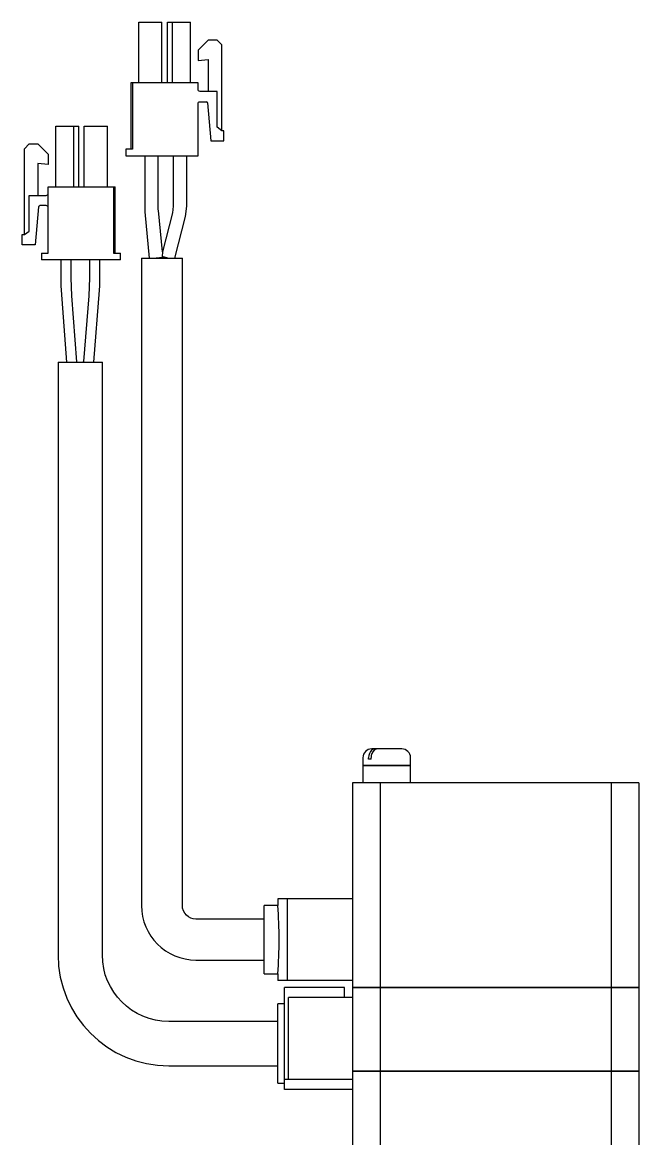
# Model space of a CAD drawing. Extents: x 0 to 1346, y -8 to 1139.
# Drawn here: x 1255.2 to 1345.7, y 573.7 to 737.5 of the extents above; entities that cross this region are included whole.
import ezdxf

# ---------------------------------------------------------------- set-up
doc = ezdxf.new("R2010")
doc.units = 0
doc.header["$LTSCALE"] = 0.5
doc.layers.add('MSM_CONTINUOUS', color=7, linetype='CONTINUOUS')

msp = doc.modelspace()

# ---------------------------------------------------------------- linework, layer by layer
at = {"layer": 'MSM_CONTINUOUS'}
for p, q in [((1272.29, 728.61), (1272.29, 737.51)), ((1272.29, 728.61), (1272.29, 737.51)), ((1272.29, 737.51), (1275.69, 737.51)), ((1275.69, 728.61), (1275.69, 737.51)), ((1276.49, 728.61), (1276.49, 737.51)), ((1276.49, 737.51), (1279.89, 737.51)), ((1276.49, 728.61), (1276.49, 737.51)), ((1277.24, 728.61), (1277.24, 737.51)), ((1279.89, 728.61), (1279.89, 737.51)), ((1282.49, 734.91), (1280.99, 733.41)), ((1282.49, 734.91), (1280.99, 733.41)), ((1283.79, 734.91), (1282.49, 734.91)), ((1284.49, 734.21), (1283.79, 734.91)), ((1284.49, 721.61), (1284.49, 734.21)), ((1280.99, 733.41), (1280.99, 731.91)), ((1280.99, 733.41), (1280.99, 731.91)), ((1280.99, 731.91), (1282.49, 732.04)), ((1282.49, 732.04), (1282.49, 727.36)), ((1282.49, 732.04), (1282.49, 727.36)), ((1271.39, 728.61), (1271.14, 728.61)), ((1271.14, 728.61), (1271.14, 718.91)), ((1271.39, 728.61), (1271.39, 718.91)), ((1280.99, 728.61), (1271.39, 728.61)), ((1271.39, 728.61), (1271.39, 718.91)), ((1280.99, 727.66), (1280.99, 728.61)), ((1283.79, 727.36), (1281.29, 727.36)), ((1283.79, 722.11), (1283.79, 727.36)), ((1281.29, 725.86), (1282.19, 725.86)), ((1282.39, 725.68), (1282.88, 720.11)), ((1282.39, 725.68), (1282.49, 724.52)), ((1282.39, 725.68), (1282.88, 720.11)), ((1282.39, 725.68), (1282.49, 724.52)), ((1280.99, 717.91), (1280.99, 725.56)), ((1282.49, 724.52), (1282.49, 724.52)), ((1260.09, 713.36), (1260.09, 722.26)), ((1260.09, 722.26), (1263.49, 722.26)), ((1262.74, 713.36), (1262.74, 722.26)), ((1263.49, 713.36), (1263.49, 722.26)), ((1264.29, 722.26), (1267.69, 722.26)), ((1264.29, 713.36), (1264.29, 722.26)), ((1267.69, 713.36), (1267.69, 722.26)), ((1284.49, 721.61), (1283.79, 722.11)), ((1284.79, 721.61), (1284.49, 721.61)), ((1284.79, 720.11), (1284.79, 721.61)), ((1255.49, 718.96), (1256.19, 719.66)), ((1256.19, 719.66), (1257.49, 719.66)), ((1257.49, 719.66), (1258.99, 718.16)), ((1282.88, 720.11), (1284.79, 720.11)), ((1255.49, 706.36), (1255.49, 718.96)), ((1258.99, 718.16), (1258.99, 716.66)), ((1270.39, 718.91), (1270.39, 717.91)), ((1271.39, 718.91), (1270.39, 718.91)), ((1270.39, 718.91), (1270.39, 717.91)), ((1270.39, 717.91), (1280.99, 717.91)), ((1273.16, 717.91), (1273.16, 710)), ((1275.16, 710), (1275.16, 717.91)), ((1277.36, 717.91), (1277.36, 710.55)), ((1279.36, 710.55), (1279.36, 717.91)), ((1258.99, 716.66), (1257.49, 716.79)), ((1257.49, 716.79), (1257.49, 712.11)), ((1258.99, 703.66), (1258.99, 713.36)), ((1258.99, 713.36), (1268.84, 713.36)), ((1268.59, 713.36), (1268.59, 703.66)), ((1268.84, 703.66), (1268.84, 713.36)), ((1256.19, 706.86), (1256.19, 712.11)), ((1256.19, 712.11), (1258.69, 712.11)), ((1257.59, 710.43), (1257.1, 704.86)), ((1258.69, 710.61), (1257.79, 710.61)), ((1273.16, 710), (1273.18, 709.72)), ((1273.18, 709.72), (1273.83, 702.91)), ((1275.17, 709.91), (1275.16, 710)), ((1275.75, 703.85), (1275.17, 709.91)), ((1277.24, 709.54), (1275.75, 703.85)), ((1277.36, 710.55), (1277.24, 709.54)), ((1279.17, 709.04), (1279.36, 710.55)), ((1277.57, 702.91), (1279.17, 709.04)), ((1255.19, 704.86), (1255.19, 706.36)), ((1255.19, 706.36), (1255.49, 706.36)), ((1255.49, 706.36), (1256.19, 706.86)), ((1257.1, 704.86), (1255.19, 704.86)), ((1257.99, 703.66), (1257.99, 702.66)), ((1257.99, 703.66), (1258.99, 703.66)), ((1268.59, 703.66), (1269.59, 703.66)), ((1269.59, 702.66), (1269.59, 703.66)), ((1272.69, 702.91), (1278.69, 702.91)), ((1272.69, 702.91), (1272.69, 607.91)), ((1275.83, 703), (1274.84, 702.91)), ((1275.75, 703.85), (1275.7, 703.13)), ((1275.83, 703.09), (1275.7, 703.13)), ((1276.54, 702.91), (1275.7, 703.13)), ((1275.7, 703.13), (1275.83, 703.09)), ((1275.83, 703.09), (1276.54, 702.91)), ((1275.83, 703), (1275.83, 703.09)), ((1278.69, 607.91), (1278.69, 702.91)), ((1269.59, 702.66), (1257.99, 702.66)), ((1260.86, 702.66), (1260.86, 699.03)), ((1262.36, 700.02), (1262.36, 702.66)), ((1265.06, 702.66), (1265.06, 700.03)), ((1266.56, 699.06), (1266.56, 702.66)), ((1262.46, 697.4), (1262.36, 700.02)), ((1265.06, 700.03), (1264.96, 697.4)), ((1260.89, 698.23), (1261.69, 687.66)), ((1265.69, 687.66), (1266.53, 698.2)), ((1263.19, 687.71), (1262.46, 697.4)), ((1264.96, 697.4), (1264.19, 687.72)), ((1260.44, 687.66), (1266.94, 687.66)), ((1260.44, 687.66), (1260.44, 600.66)), ((1266.94, 600.66), (1266.94, 687.66)), ((1310.89, 630.91), (1306.49, 630.91)), ((1305.19, 629.61), (1305.19, 628.46)), ((1306.04, 629.41), (1306.04, 629.61)), ((1306.4, 629.41), (1306.04, 629.41)), ((1306.4, 629.41), (1306.4, 629.61)), ((1312.19, 628.46), (1312.19, 629.61)), ((1312.19, 628.46), (1305.19, 628.46)), ((1305.19, 628.41), (1305.19, 625.91)), ((1312.19, 628.41), (1305.19, 628.41)), ((1305.24, 628.46), (1305.24, 628.41)), ((1312.14, 628.41), (1312.14, 628.46)), ((1312.19, 625.91), (1312.19, 628.41)), ((1303.69, 625.91), (1303.69, 595.96)), ((1345.69, 625.91), (1303.69, 625.91)), ((1307.72, 625.91), (1307.72, 595.96)), ((1341.66, 625.91), (1341.66, 595.96)), ((1345.69, 625.91), (1345.69, 595.96)), ((1290.69, 597.91), (1290.69, 607.91)), ((1292.69, 607.91), (1290.69, 607.91)), ((1303.69, 608.91), (1292.69, 608.91)), ((1292.69, 608.91), (1292.69, 607.91)), ((1294.12, 596.91), (1294.12, 608.91)), ((1290.69, 605.91), (1280.69, 605.91)), ((1280.69, 599.91), (1290.69, 599.91)), ((1290.69, 597.91), (1292.69, 597.91)), ((1292.69, 597.91), (1292.69, 596.91)), ((1303.69, 596.91), (1292.69, 596.91)), ((1302.49, 595.91), (1293.69, 595.91)), ((1293.69, 580.91), (1293.69, 595.91)), ((1302.49, 594.41), (1302.49, 595.91)), ((1303.69, 595.96), (1345.69, 595.96)), ((1303.69, 595.91), (1303.69, 559.66)), ((1303.69, 595.91), (1345.69, 595.91)), ((1303.74, 595.96), (1303.74, 595.91)), ((1307.72, 595.91), (1307.72, 583.66)), ((1307.98, 595.96), (1307.98, 595.91)), ((1341.4, 595.96), (1341.4, 595.91)), ((1341.66, 595.91), (1341.66, 583.66)), ((1345.64, 595.96), (1345.64, 595.91)), ((1345.69, 595.91), (1345.69, 583.66)), ((1292.69, 581.84), (1292.69, 593.48)), ((1293.69, 593.48), (1292.69, 593.48)), ((1294.29, 582.41), (1294.29, 594.41)), ((1303.69, 594.41), (1294.29, 594.41)), ((1292.69, 590.91), (1276.69, 590.91)), ((1276.69, 584.41), (1292.69, 584.41)), ((1303.69, 583.66), (1345.69, 583.66)), ((1303.69, 583.61), (1345.69, 583.61)), ((1303.74, 583.66), (1303.74, 583.61)), ((1307.72, 583.61), (1307.72, 559.66)), ((1307.98, 583.66), (1307.98, 583.61)), ((1341.4, 583.66), (1341.4, 583.61)), ((1341.66, 583.61), (1341.66, 559.66)), ((1345.64, 583.66), (1345.64, 583.61)), ((1345.69, 583.61), (1345.69, 559.66)), ((1292.69, 581.84), (1293.69, 581.84)), ((1303.69, 582.41), (1293.69, 582.41)), ((1303.69, 580.91), (1293.69, 580.91))]:
    msp.add_line(p, q, dxfattribs=at)
for points in [[(1263.19, 687.71, 0), (1263.19, 687.71, 0), (1263.19, 687.71, 0), (1263.19, 687.71, 0), (1263.19, 687.71, 0), (1263.19, 687.71, 0), (1263.19, 687.71, 0), (1263.19, 687.71, 0), (1263.19, 687.71, 0), (1263.19, 687.71, 0), (1263.19, 687.71, 0), (1263.19, 687.71, 0), (1263.19, 687.71, 0), (1263.19, 687.71, 0), (1263.19, 687.71, 0), (1263.19, 687.71, 0), (1263.19, 687.71, 0), (1263.19, 687.71, 0), (1263.19, 687.71, 0), (1263.19, 687.71, 0), (1263.19, 687.71, 0), (1263.19, 687.71, 0), (1263.19, 687.71, 0), (1263.19, 687.7, 0), (1263.19, 687.7, 0), (1263.19, 687.7, 0), (1263.19, 687.7, 0), (1263.19, 687.7, 0), (1263.19, 687.7, 0), (1263.19, 687.7, 0), (1263.19, 687.7, 0), (1263.19, 687.7, 0), (1263.19, 687.7, 0), (1263.19, 687.7, 0), (1263.19, 687.7, 0), (1263.19, 687.7, 0), (1263.19, 687.7, 0), (1263.19, 687.7, 0), (1263.19, 687.7, 0), (1263.19, 687.7, 0), (1263.19, 687.7, 0), (1263.19, 687.7, 0), (1263.19, 687.7, 0), (1263.19, 687.7, 0), (1263.19, 687.7, 0), (1263.19, 687.7, 0), (1263.19, 687.69, 0), (1263.18, 687.69, 0), (1263.18, 687.69, 0), (1263.18, 687.69, 0), (1263.18, 687.69, 0), (1263.18, 687.69, 0), (1263.18, 687.69, 0), (1263.18, 687.69, 0), (1263.18, 687.69, 0), (1263.18, 687.69, 0), (1263.18, 687.69, 0), (1263.18, 687.69, 0), (1263.18, 687.69, 0), (1263.18, 687.69, 0), (1263.18, 687.69, 0), (1263.18, 687.69, 0), (1263.18, 687.69, 0), (1263.18, 687.69, 0), (1263.18, 687.69, 0), (1263.18, 687.69, 0), (1263.18, 687.68, 0), (1263.18, 687.68, 0), (1263.18, 687.68, 0), (1263.18, 687.68, 0), (1263.18, 687.68, 0), (1263.18, 687.68, 0), (1263.18, 687.68, 0), (1263.18, 687.68, 0), (1263.18, 687.68, 0), (1263.18, 687.68, 0), (1263.18, 687.68, 0), (1263.18, 687.68, 0), (1263.18, 687.68, 0), (1263.18, 687.68, 0), (1263.18, 687.68, 0), (1263.18, 687.68, 0), (1263.18, 687.68, 0), (1263.18, 687.68, 0), (1263.18, 687.68, 0), (1263.18, 687.68, 0), (1263.18, 687.68, 0), (1263.18, 687.68, 0), (1263.18, 687.68, 0), (1263.18, 687.67, 0), (1263.18, 687.67, 0), (1263.18, 687.67, 0), (1263.18, 687.67, 0), (1263.17, 687.67, 0), (1263.17, 687.67, 0), (1263.17, 687.67, 0), (1263.17, 687.67, 0), (1263.17, 687.67, 0), (1263.17, 687.67, 0), (1263.17, 687.67, 0), (1263.17, 687.67, 0), (1263.17, 687.67, 0), (1263.17, 687.67, 0), (1263.17, 687.67, 0), (1263.17, 687.67, 0), (1263.17, 687.67, 0), (1263.17, 687.67, 0), (1263.17, 687.67, 0), (1263.17, 687.67, 0), (1263.17, 687.67, 0), (1263.17, 687.67, 0), (1263.17, 687.67, 0), (1263.17, 687.66, 0), (1263.17, 687.66, 0), (1263.17, 687.66, 0), (1263.17, 687.66, 0), (1263.17, 687.66, 0), (1263.17, 687.66, 0), (1263.17, 687.66, 0), (1263.17, 687.66, 0), (1263.17, 687.66, 0), (1263.16, 687.66, 0), (1263.16, 687.66, 0), (1263.16, 687.66, 0), (1263.16, 687.66, 0), (1263.16, 687.66, 0), (1263.16, 687.66, 0), (1263.16, 687.66, 0), (1263.16, 687.66, 0)], [(1264.22, 687.66, 0), (1264.22, 687.66, 0), (1264.22, 687.66, 0), (1264.22, 687.66, 0), (1264.22, 687.66, 0), (1264.22, 687.66, 0), (1264.22, 687.66, 0), (1264.22, 687.66, 0), (1264.22, 687.66, 0), (1264.22, 687.66, 0), (1264.22, 687.66, 0), (1264.22, 687.66, 0), (1264.22, 687.66, 0), (1264.21, 687.66, 0), (1264.21, 687.66, 0), (1264.21, 687.66, 0), (1264.21, 687.67, 0), (1264.21, 687.67, 0), (1264.21, 687.67, 0), (1264.21, 687.67, 0), (1264.21, 687.67, 0), (1264.21, 687.67, 0), (1264.21, 687.67, 0), (1264.21, 687.67, 0), (1264.21, 687.67, 0), (1264.21, 687.67, 0), (1264.21, 687.67, 0), (1264.21, 687.67, 0), (1264.21, 687.67, 0), (1264.21, 687.67, 0), (1264.21, 687.67, 0), (1264.21, 687.67, 0), (1264.21, 687.67, 0), (1264.21, 687.67, 0), (1264.21, 687.67, 0), (1264.21, 687.67, 0), (1264.21, 687.67, 0), (1264.21, 687.67, 0), (1264.21, 687.68, 0), (1264.2, 687.68, 0), (1264.2, 687.68, 0), (1264.2, 687.68, 0), (1264.2, 687.68, 0), (1264.2, 687.68, 0), (1264.2, 687.68, 0), (1264.2, 687.68, 0), (1264.2, 687.68, 0), (1264.2, 687.68, 0), (1264.2, 687.68, 0), (1264.2, 687.68, 0), (1264.2, 687.68, 0), (1264.2, 687.68, 0), (1264.2, 687.68, 0), (1264.2, 687.68, 0), (1264.2, 687.68, 0), (1264.2, 687.68, 0), (1264.2, 687.68, 0), (1264.2, 687.68, 0), (1264.2, 687.68, 0), (1264.2, 687.69, 0), (1264.2, 687.69, 0), (1264.2, 687.69, 0), (1264.2, 687.69, 0), (1264.2, 687.69, 0), (1264.2, 687.69, 0), (1264.2, 687.69, 0), (1264.2, 687.69, 0), (1264.2, 687.69, 0), (1264.2, 687.69, 0), (1264.2, 687.69, 0), (1264.2, 687.69, 0), (1264.2, 687.69, 0), (1264.2, 687.69, 0), (1264.2, 687.69, 0), (1264.2, 687.69, 0), (1264.2, 687.69, 0), (1264.2, 687.69, 0), (1264.2, 687.69, 0), (1264.2, 687.7, 0), (1264.2, 687.7, 0), (1264.19, 687.7, 0), (1264.19, 687.7, 0), (1264.19, 687.7, 0), (1264.19, 687.7, 0), (1264.19, 687.7, 0), (1264.19, 687.7, 0), (1264.19, 687.7, 0), (1264.19, 687.7, 0), (1264.19, 687.7, 0), (1264.19, 687.7, 0), (1264.19, 687.7, 0), (1264.19, 687.7, 0), (1264.19, 687.7, 0), (1264.19, 687.7, 0), (1264.19, 687.7, 0), (1264.19, 687.7, 0), (1264.19, 687.7, 0), (1264.19, 687.7, 0), (1264.19, 687.7, 0), (1264.19, 687.7, 0), (1264.19, 687.71, 0), (1264.19, 687.71, 0), (1264.19, 687.71, 0), (1264.19, 687.71, 0), (1264.19, 687.71, 0), (1264.19, 687.71, 0), (1264.19, 687.71, 0), (1264.19, 687.71, 0), (1264.19, 687.71, 0), (1264.19, 687.71, 0), (1264.19, 687.71, 0), (1264.19, 687.71, 0), (1264.19, 687.71, 0), (1264.19, 687.71, 0), (1264.19, 687.71, 0), (1264.19, 687.71, 0), (1264.19, 687.71, 0), (1264.19, 687.71, 0), (1264.19, 687.71, 0), (1264.19, 687.71, 0), (1264.19, 687.71, 0), (1264.19, 687.71, 0), (1264.19, 687.72, 0), (1264.19, 687.72, 0), (1264.19, 687.72, 0), (1264.19, 687.72, 0), (1264.19, 687.72, 0), (1264.19, 687.72, 0), (1264.19, 687.72, 0)]]:
    msp.add_polyline3d(points, dxfattribs=at)
at = {"layer": 'MSM_CONTINUOUS', "extrusion": (0, 0, -1)}
for centre, radius, start, end in [((-1281.29, 727.66), 0.3, 270, 0), ((-1281.29, 725.56), 0.3, 0, 90), ((-1282.19, 725.66), 0.2, 90, 175), ((-1282.19, 725.66), 0.2, 90, 175), ((-1280.69, 607.91), 2, 270, 0), ((-1276.69, 600.66), 9.75, 270, 0)]:
    msp.add_arc(centre, radius, start, end, dxfattribs=at)
at = {"layer": 'MSM_CONTINUOUS'}
for centre, radius, start, end in [((1282.19, 725.66), 0.2, 5, 90), ((1282.19, 725.66), 0.2, 5, 90), ((1258.69, 712.41), 0.3, 270, 0), ((1257.79, 710.41), 0.2, 90, 175), ((1258.69, 710.31), 0.3, 0, 90), ((1271.61, 699.03), 10.75, 180, 184.2892), ((1255.81, 699.06), 10.75, 355.452, 0), ((1306.49, 629.61), 1.3, 90, 180), ((1307.45, 629.69), 1.41, 131.3743, 182.8178), ((1307.78, 629.7), 1.39, 132.8199, 183.04), ((1306.99, 630.16), 0.751, 91.7681, 128.8955), ((1307.34, 630.15), 0.754, 95.8166, 131.8939), ((1310.89, 629.61), 1.3, 360, 90), ((1280.69, 607.91), 8, 180, 270), ((1232.9, 602.91), 60, 355.2198, 4.7802), ((1276.69, 600.66), 16.25, 180, 270)]:
    msp.add_arc(centre, radius, start, end, dxfattribs=at)

doc.saveas('drawing.dxf')
